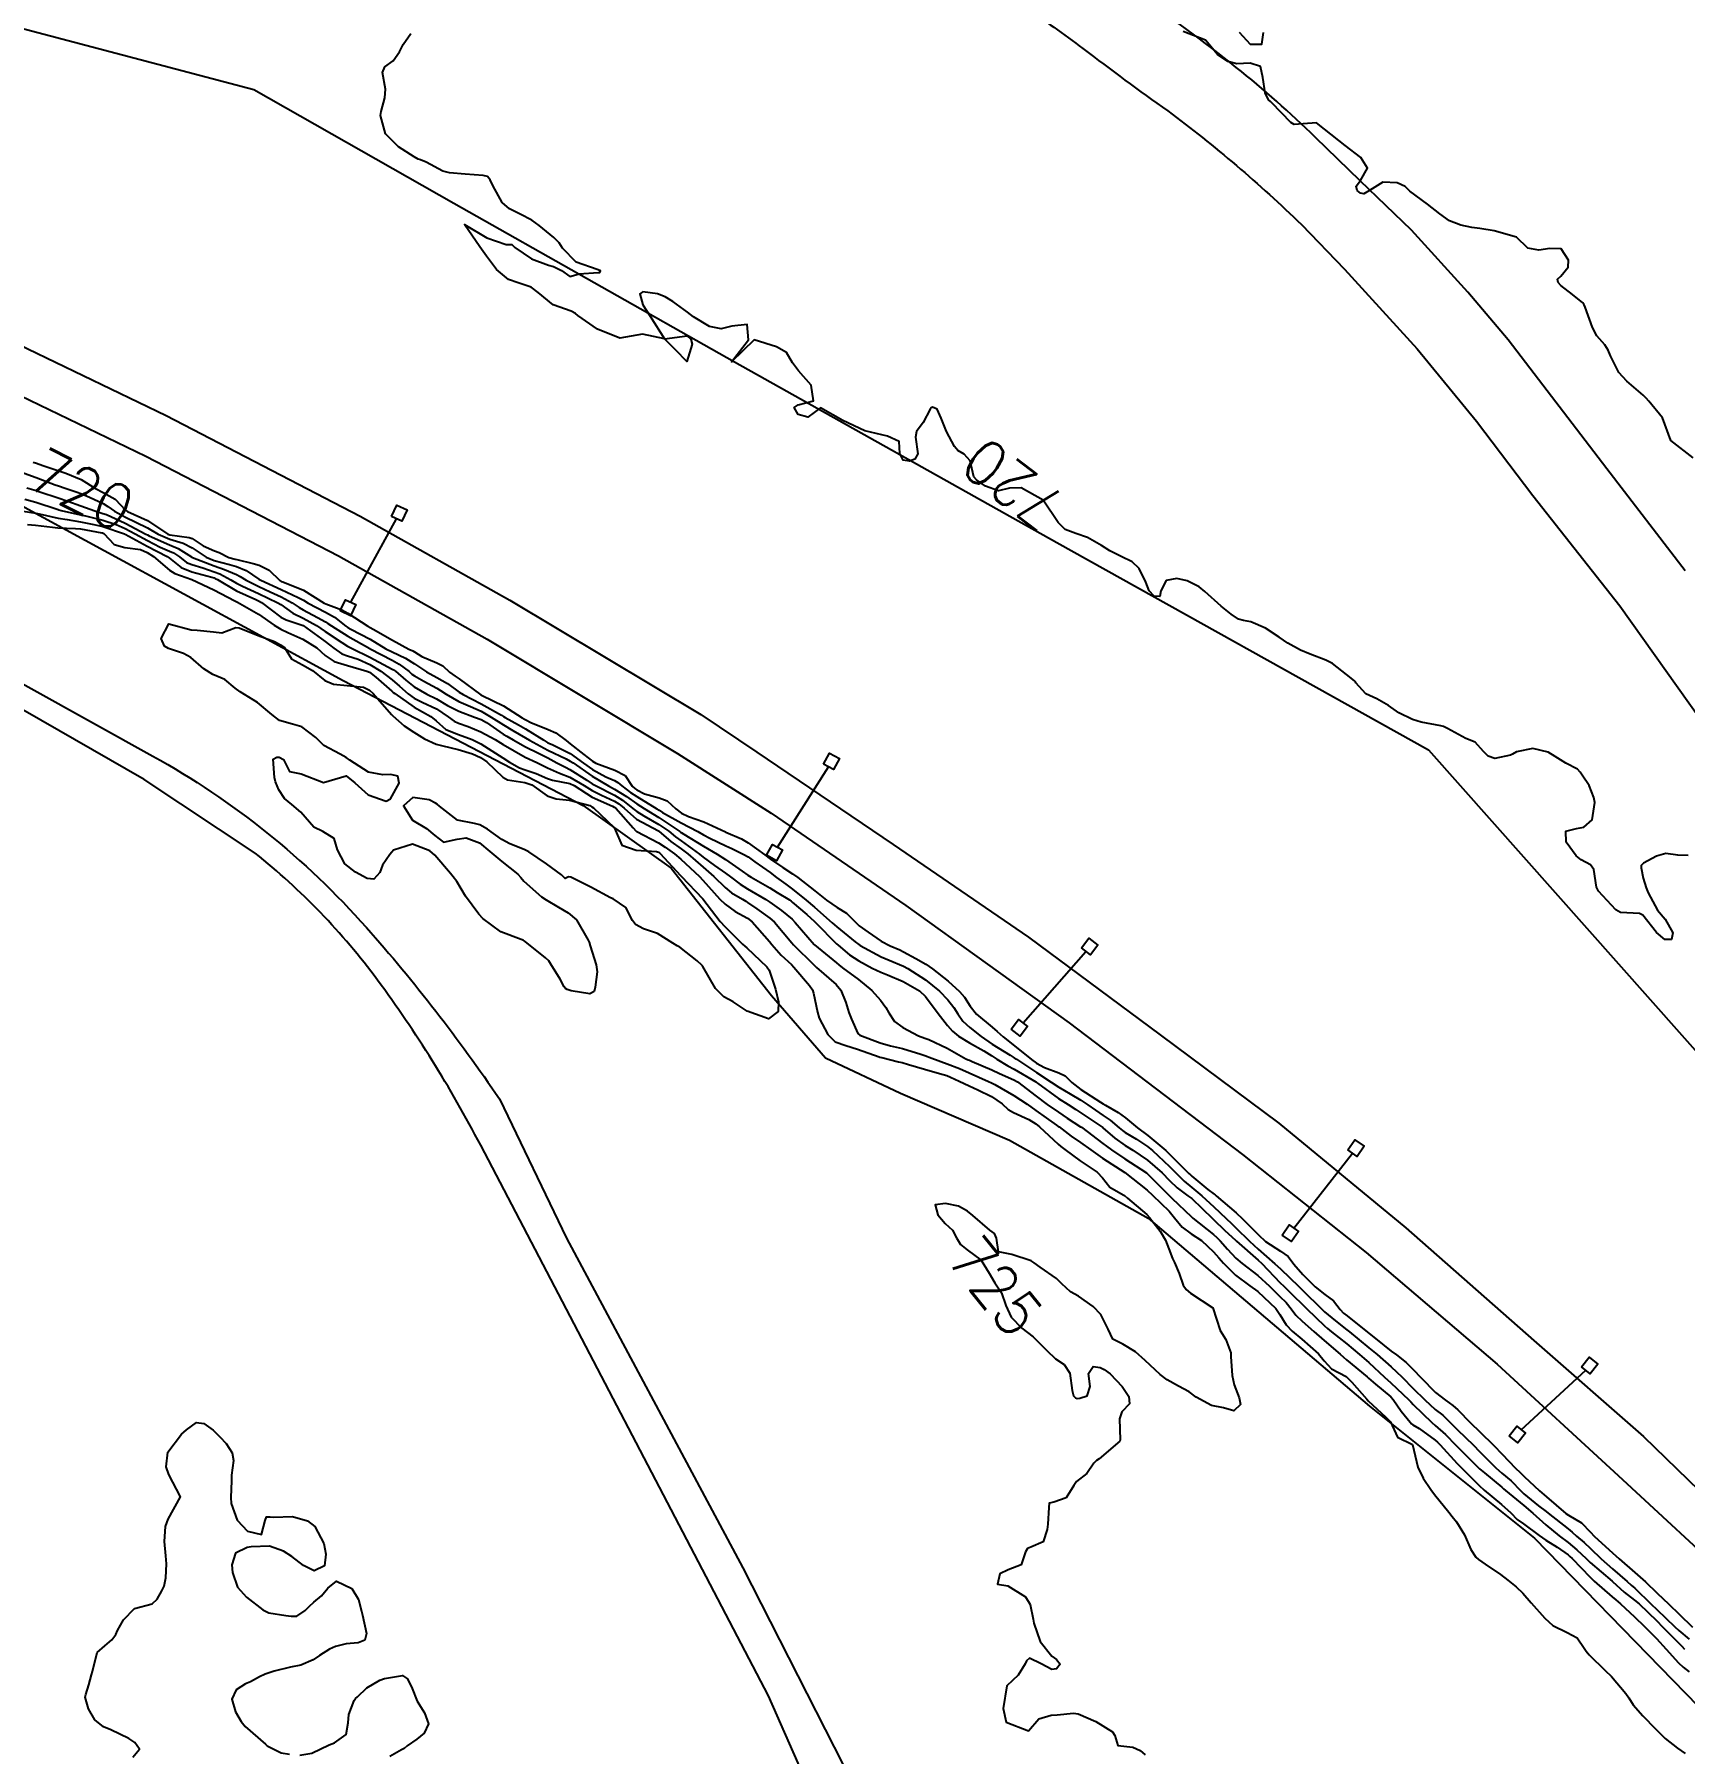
# Model space of a CAD drawing. Header units: metres. Extents: x 307586 to 320046, y 7427249 to 7434250.
# Drawn here: x 311116.8 to 311264.2, y 7432533.9 to 7432687.5 of the extents above; entities that cross this region are included whole.
import ezdxf
from ezdxf.enums import TextEntityAlignment as Align

# ---------------------------------------------------------------- set-up
doc = ezdxf.new("R2010")
doc.units = ezdxf.units.M
doc.header["$MEASUREMENT"] = 0
for name, color, linetype in [('Cotas', 45, 'Continuous'), ('Curvas de Nivel 1m', 11, 'Continuous'), ('Curvas de Nivel 5m', 15, 'Continuous'), ('Divisa', 42, 'FENCELINE2'), ('Linha Férrea', 20, 'Continuous'), ('Portico', 45, 'Continuous'), ('Vias Primárias', 230, 'Continuous'), ('Vias Secundárias', 230, 'Continuous')]:
    doc.layers.add(name, color=color, linetype=linetype)
doc.styles.add('Style-STANDARD', font='STANDARD.shx')
doc.linetypes.add('FENCELINE2', pattern='A,0.25,-0.1,[132,ltypeshp.shx,S=0.1,R=0,X=-0.1,Y=0],-0.1,1', length=1.45)

msp = doc.modelspace()

# ---------------------------------------------------------------- linework, layer by layer
at = {"layer": 'Curvas de Nivel 1m', "flags": 128}
for points, elevation in [([(311265, 7432649.68), (311263.01, 7432651.23), (311262.26, 7432653.24), (311261.06, 7432654.74), (311260.8, 7432655), (311260.54, 7432655.26), (311259.08, 7432656.53), (311258.38, 7432657.29), (311257.62, 7432658.78), (311257.4, 7432659.3), (311257.12, 7432659.76), (311256.4, 7432660.58), (311256.02, 7432661.32), (311255.35, 7432663.14), (311255.27, 7432663.33), (311255.24, 7432663.41), (311255.16, 7432663.53), (311254.24, 7432664.27), (311253.18, 7432665.07), (311252.95, 7432665.35), (311252.9, 7432665.64), (311253.19, 7432665.9), (311253.83, 7432666.71), (311253.86, 7432667.34), (311253.22, 7432668.36), (311252.19, 7432668.39), (311251.22, 7432668.23), (311250.24, 7432668.4), (311249.23, 7432669.4), (311247.24, 7432669.96), (311245.95, 7432670.15), (311245.24, 7432670.25), (311244.24, 7432670.46), (311243.25, 7432670.85), (311242.37, 7432671.48), (311241.27, 7432672.35), (311239.7, 7432673.51), (311239.49, 7432673.72), (311239.29, 7432673.91), (311238.57, 7432674.25), (311237.29, 7432674.3), (311236.08, 7432673.56), (311235.59, 7432673.25), (311235.28, 7432673.31), (311234.99, 7432673.57), (311234.9, 7432673.96), (311235.29, 7432674.44), (311235.91, 7432675.56), (311235.32, 7432676.51), (311233.92, 7432677.58), (311233.34, 7432678.04), (311231.35, 7432679.61), (311229.35, 7432679.47), (311229.05, 7432679.64), (311227.37, 7432681.4), (311227.23, 7432681.52), (311227.07, 7432681.66), (311226.76, 7432682.29), (311226.57, 7432683.67), (311226.36, 7432684.63), (311225.42, 7432684.93), (311224.25, 7432684.87), (311223.42, 7432685.09), (311222.51, 7432685.72), (311221.44, 7432686.98), (311219.45, 7432687.76)], 721), ([(311224.45, 7432687.7), (311225.44, 7432686.64), (311226.46, 7432686.65), (311226.63, 7432687.67)], 721), ([(311115.55, 7432648.41), (311116.96, 7432647.9), (311118.64, 7432647.27), (311118.95, 7432647.16), (311119.54, 7432646.95), (311120.61, 7432646.6), (311120.94, 7432646.49), (311121.72, 7432646.14), (311122.93, 7432645.58), (311123.35, 7432645.33), (311123.96, 7432644.89), (311124.92, 7432644.36), (311125.86, 7432643.92), (311126.9, 7432643.41), (311127.84, 7432642.85), (311128.89, 7432642.39), (311130.09, 7432642.03), (311130.88, 7432641.63), (311132.15, 7432640.8), (311132.87, 7432640.51), (311134.23, 7432640.14), (311134.86, 7432639.95), (311135.71, 7432639.6), (311136.85, 7432638.84), (311136.91, 7432638.8), (311137.03, 7432638.74), (311138.84, 7432637.91), (311140.35, 7432637.18), (311140.83, 7432636.94), (311141.27, 7432636.69), (311142.81, 7432635.87), (311143.6, 7432635.44), (311144.62, 7432634.64), (311144.8, 7432634.51), (311145.07, 7432634.36), (311146.79, 7432633.47), (311148.21, 7432632.61), (311148.77, 7432632.32), (311149.96, 7432631.78), (311150.76, 7432631.27), (311151.82, 7432630.56), (311152.75, 7432630.04), (311153.7, 7432629.49), (311154.74, 7432628.74), (311155.1, 7432628.52), (311156.72, 7432627.69), (311158.53, 7432626.66), (311158.7, 7432626.56), (311158.85, 7432626.48), (311160.05, 7432625.81), (311160.69, 7432625.44), (311162.3, 7432624.43), (311162.68, 7432624.21), (311163.06, 7432624.04), (311164.67, 7432623.24), (311165.87, 7432622.39), (311166.65, 7432621.83), (311167.86, 7432621.15), (311168.64, 7432620.83), (311168.94, 7432620.66), (311169.29, 7432620.35), (311170.06, 7432619.77), (311170.62, 7432619.4), (311172.4, 7432618.31), (311172.61, 7432618.18), (311172.93, 7432617.99), (311174.59, 7432617.06), (311176.08, 7432616.27), (311176.58, 7432615.98), (311177.16, 7432615.68), (311178.57, 7432615), (311179.1, 7432614.76), (311180.18, 7432614.22), (311180.56, 7432614), (311181.18, 7432613.58), (311182.54, 7432612.6), (311183.09, 7432612.18), (311183.93, 7432611.57), (311184.52, 7432611.14), (311185.76, 7432610.15), (311186.51, 7432609.51), (311188.08, 7432608.12), (311188.49, 7432607.77), (311190.13, 7432606.43), (311190.46, 7432606.17), (311190.59, 7432606.09), (311192.45, 7432605.09), (311193.16, 7432604.77), (311194.44, 7432604.24), (311194.83, 7432604.04), (311196.43, 7432603.01), (311197.66, 7432602.01), (311198.41, 7432601.24), (311198.96, 7432600.55), (311199.3, 7432599.99), (311199.75, 7432599.34), (311200.38, 7432598.76), (311201.4, 7432597.96), (311202.36, 7432597.28), (311203.98, 7432596.29), (311204.35, 7432596.06), (311204.56, 7432595.92), (311206.33, 7432594.74), (311207.64, 7432593.89), (311208.32, 7432593.44), (311209.35, 7432592.83), (311210.3, 7432592.26), (311210.92, 7432591.84), (311212.28, 7432590.91), (311212.93, 7432590.47), (311213.73, 7432589.81), (311214.02, 7432589.55), (311214.27, 7432589.38), (311215.27, 7432588.78), (311216.26, 7432588.14), (311216.7, 7432587.78), (311218.23, 7432586.34), (311218.8, 7432585.75), (311219.52, 7432585.04), (311220.21, 7432584.48), (311221.12, 7432583.72), (311222.19, 7432582.73), (311223.29, 7432581.69), (311223.75, 7432581.26), (311224.16, 7432580.86), (311225.38, 7432579.67), (311226.15, 7432578.96), (311227.64, 7432577.64), (311228.13, 7432577.19), (311229.77, 7432575.62), (311229.94, 7432575.45), (311230.1, 7432575.29), (311231.84, 7432573.59), (311232.08, 7432573.37), (311233.06, 7432572.56), (311234.06, 7432571.75), (311234.3, 7432571.56), (311236.04, 7432570.15), (311236.76, 7432569.53), (311238.02, 7432568.43), (311238.51, 7432568), (311239.01, 7432567.51), (311240, 7432566.51), (311241.03, 7432565.48), (311241.97, 7432564.63), (311242.63, 7432564.12), (311243.32, 7432563.45), (311243.64, 7432563.12), (311243.96, 7432562.81), (311245.38, 7432561.43), (311245.93, 7432560.88), (311247.39, 7432559.41), (311247.91, 7432558.95), (311248.76, 7432558.24), (311249.6, 7432557.37), (311249.89, 7432557.1), (311251.2, 7432556.03), (311251.87, 7432555.5), (311252.04, 7432555.35), (311253.85, 7432553.96), (311254.2, 7432553.68), (311254.6, 7432553.32), (311255.26, 7432552.73), (311255.83, 7432552.2), (311256.78, 7432551.29), (311257.81, 7432550.38), (311259.1, 7432549.26), (311259.48, 7432548.94), (311259.79, 7432548.66), (311261.26, 7432547.24), (311261.77, 7432546.75), (311263.38, 7432545.21), (311263.74, 7432544.89), (311264.65, 7432544.11)], 721), ([(311116.13, 7432646.99), (311116.94, 7432646.75), (311117.28, 7432646.64), (311118.93, 7432646.09), (311119.78, 7432645.8), (311120.93, 7432645.38), (311122.18, 7432644.92), (311122.92, 7432644.7), (311123.23, 7432644.6), (311124.91, 7432643.83), (311126.75, 7432642.86), (311126.89, 7432642.78), (311127.04, 7432642.7), (311128.88, 7432641.89), (311129.63, 7432641.58), (311130.83, 7432640.81), (311130.85, 7432640.79), (311130.87, 7432640.78), (311130.92, 7432640.77), (311132.87, 7432640.02), (311133.78, 7432639.69), (311134.86, 7432639.23), (311135.17, 7432639.07), (311135.73, 7432638.75), (311136.84, 7432638.16), (311137.86, 7432637.71), (311138.83, 7432637.26), (311139.82, 7432636.71), (311140.44, 7432636.31), (311140.82, 7432636.1), (311142.1, 7432635.39), (311142.81, 7432635), (311143.02, 7432634.88), (311143.35, 7432634.66), (311144.79, 7432633.72), (311146.76, 7432632.62), (311146.77, 7432632.61), (311146.79, 7432632.6), (311148.76, 7432631.58), (311149.4, 7432631.23), (311150.27, 7432630.58), (311150.53, 7432630.35), (311150.75, 7432630.19), (311151.59, 7432629.71), (311152.74, 7432629.09), (311153.08, 7432628.89), (311153.6, 7432628.54), (311154.72, 7432627.89), (311155.77, 7432627.46), (311156.71, 7432627.03), (311157.62, 7432626.49), (311158.7, 7432625.8), (311159.53, 7432625.3), (311160.68, 7432624.65), (311161.03, 7432624.45), (311162.67, 7432623.56), (311164.31, 7432622.76), (311164.66, 7432622.57), (311164.92, 7432622.4), (311166.64, 7432621.22), (311168.09, 7432620.37), (311168.63, 7432620.07), (311169.69, 7432619.42), (311170.62, 7432618.76), (311171.28, 7432618.32), (311172.6, 7432617.52), (311174.47, 7432616.28), (311174.53, 7432616.23), (311174.58, 7432616.2), (311174.82, 7432616.04), (311176.57, 7432614.98), (311177.81, 7432614.25), (311178.56, 7432613.77), (311180.04, 7432612.72), (311180.54, 7432612.39), (311180.84, 7432612.21), (311182.52, 7432611.24), (311183.17, 7432610.83), (311184.25, 7432610.16), (311184.41, 7432610.06), (311184.51, 7432609.97), (311185.8, 7432608.85), (311186.49, 7432608.23), (311186.59, 7432608.14), (311188.46, 7432606.24), (311188.6, 7432606.12), (311189.62, 7432605.27), (311190.45, 7432604.71), (311191.64, 7432604.08), (311192.44, 7432603.7), (311193.02, 7432603.48), (311194.43, 7432602.88), (311195.89, 7432602.03), (311196.41, 7432601.53), (311197.54, 7432600.01), (311198.38, 7432598.95), (311198.82, 7432598.44), (311199.37, 7432597.99), (311200.36, 7432597.38), (311201.64, 7432596.67), (311202.35, 7432596.24), (311202.79, 7432595.94), (311203.76, 7432595.35), (311204.33, 7432595.03), (311206.28, 7432593.9), (311206.32, 7432593.88), (311206.42, 7432593.8), (311208.3, 7432592.42), (311209.15, 7432591.87), (311209.86, 7432591.43), (311210.29, 7432591.15), (311212.26, 7432589.83), (311212.27, 7432589.81), (311213.33, 7432588.88), (311214.26, 7432588.22), (311214.95, 7432587.79), (311216.24, 7432586.91), (311217.57, 7432585.77), (311218.22, 7432585.1), (311218.9, 7432584.44), (311219.87, 7432583.73), (311220.2, 7432583.48), (311222.05, 7432581.71), (311222.17, 7432581.59), (311223.12, 7432580.65), (311224.15, 7432579.72), (311224.2, 7432579.68), (311226.14, 7432577.97), (311226.46, 7432577.66), (311228.11, 7432575.94), (311228.42, 7432575.64), (311229.28, 7432574.81), (311230.09, 7432574), (311230.48, 7432573.61), (311232.07, 7432572.11), (311232.35, 7432571.87), (311232.7, 7432571.58), (311234.05, 7432570.49), (311235.19, 7432569.55), (311236.03, 7432568.82), (311237.44, 7432567.53), (311238.01, 7432567.01), (311239.61, 7432565.5), (311239.79, 7432565.3), (311239.98, 7432565.08), (311241.66, 7432563.47), (311241.96, 7432563.21), (311242.89, 7432562.39), (311243.8, 7432561.44), (311243.94, 7432561.3), (311245.82, 7432559.42), (311245.91, 7432559.34), (311246.37, 7432558.96), (311247.9, 7432557.69), (311248.05, 7432557.55), (311248.23, 7432557.39), (311249.87, 7432556.04), (311250.68, 7432555.36), (311251.85, 7432554.33), (311253.04, 7432553.34), (311253.84, 7432552.73), (311254.61, 7432552.1), (311255.44, 7432551.31), (311255.82, 7432550.95), (311257.78, 7432549.28), (311257.79, 7432549.26), (311258.83, 7432548.31), (311259.78, 7432547.58), (311260.17, 7432547.25), (311261.75, 7432545.74), (311262.28, 7432545.22), (311263.73, 7432543.76), (311264.01, 7432543.49), (311264.25, 7432543.2)], 722), ([(311115.23, 7432645), (311116.92, 7432644.73), (311117.23, 7432644.66), (311118.91, 7432644.27), (311119.71, 7432644.15), (311120.91, 7432643.95), (311122.1, 7432643.72), (311122.9, 7432643.52), (311124.86, 7432642.88), (311124.88, 7432642.87), (311124.91, 7432642.86), (311126.88, 7432641.77), (311128.67, 7432640.84), (311128.87, 7432640.7), (311129.91, 7432639.87), (311130.86, 7432639.47), (311132.64, 7432639), (311132.85, 7432638.94), (311132.96, 7432638.9), (311133.16, 7432638.79), (311134.84, 7432637.77), (311136.57, 7432637), (311136.83, 7432636.89), (311137.1, 7432636.74), (311138.81, 7432635.44), (311139.28, 7432635.18), (311140.8, 7432634.7), (311140.82, 7432634.69), (311142.78, 7432633.25), (311143.56, 7432632.66), (311144.27, 7432632.15), (311144.77, 7432631.97), (311145.71, 7432631.68), (311146.76, 7432631.21), (311147.76, 7432630.61), (311148.75, 7432629.83), (311149.41, 7432629.26), (311150.19, 7432628.58), (311150.73, 7432628.2), (311151.45, 7432627.84), (311152.71, 7432627.23), (311153.78, 7432626.53), (311154.3, 7432626.13), (311154.7, 7432625.95), (311155.54, 7432625.66), (311156.69, 7432625.18), (311157.96, 7432624.49), (311158.68, 7432624.05), (311159.65, 7432623.48), (311160.66, 7432622.93), (311161.7, 7432622.44), (311162.65, 7432621.98), (311163.72, 7432621.49), (311164.64, 7432621.12), (311165.92, 7432620.39), (311166.63, 7432619.93), (311167.47, 7432619.53), (311168.62, 7432618.99), (311169.01, 7432618.75), (311169.48, 7432618.35), (311170.6, 7432617.39), (311172.57, 7432616.33), (311172.58, 7432616.32), (311173.65, 7432615.37), (311174.57, 7432614.72), (311175.18, 7432614.27), (311176.55, 7432613.09), (311177.49, 7432612.25), (311178.52, 7432611.26), (311179.09, 7432610.8), (311180.06, 7432610.22), (311180.35, 7432610.05), (311180.51, 7432609.94), (311181.34, 7432609.37), (311182.5, 7432608.54), (311182.7, 7432608.39), (311182.92, 7432608.18), (311184.47, 7432606.32), (311184.61, 7432606.16), (311186.45, 7432604.36), (311186.68, 7432604.14), (311188.42, 7432602.61), (311188.85, 7432602.11), (311189.3, 7432601), (311189.58, 7432600.1), (311189.81, 7432599.52), (311190.37, 7432598.23), (311190.56, 7432598.09), (311192.36, 7432597.38), (311193.28, 7432597.14), (311194.36, 7432596.88), (311196, 7432596.37), (311196.35, 7432596.25), (311196.98, 7432596.01), (311198.34, 7432595.52), (311199.45, 7432595.1), (311200.33, 7432594.72), (311202.04, 7432593.95), (311202.32, 7432593.81), (311202.61, 7432593.66), (311204.3, 7432592.7), (311205.49, 7432591.91), (311206.29, 7432591.35), (311208.11, 7432590.05), (311208.27, 7432589.93), (311208.3, 7432589.91), (311208.35, 7432589.88), (311209.44, 7432589.04), (311210.26, 7432588.49), (311211.19, 7432587.84), (311212.24, 7432587.1), (311214.22, 7432585.8), (311216.21, 7432584.22), (311216.7, 7432583.77), (311218.18, 7432582.34), (311218.67, 7432581.75), (311219.34, 7432580.91), (311220.16, 7432580.34), (311221.08, 7432579.72), (311222.14, 7432578.73), (311222.63, 7432578.19), (311223.04, 7432577.7), (311224.12, 7432576.62), (311225.41, 7432575.67), (311226.1, 7432575.16), (311227.72, 7432573.64), (311228.08, 7432573.12), (311228.64, 7432572.2), (311229.17, 7432571.62), (311230.05, 7432570.9), (311231.53, 7432569.59), (311232.03, 7432568.99), (311232.69, 7432568.25), (311234.01, 7432567.57), (311234.03, 7432567.56), (311234.51, 7432567.06), (311235.85, 7432565.54), (311235.98, 7432565.39), (311237.55, 7432563.94), (311237.96, 7432563.54), (311238.58, 7432562.15), (311239.94, 7432561.49), (311240.41, 7432559.48), (311240.88, 7432558.5), (311241.56, 7432557.47), (311241.89, 7432557.04), (311243.19, 7432555.45), (311243.49, 7432555.08), (311243.85, 7432554.6), (311244.58, 7432553.43), (311245.15, 7432552.11), (311245.59, 7432551.42), (311245.82, 7432551.21), (311246.42, 7432550.8), (311247.8, 7432549.89), (311248.46, 7432549.39), (311249.2, 7432548.79), (311249.78, 7432548.22), (311250.52, 7432547.36), (311251.75, 7432545.97), (311252.47, 7432545.34), (311253.74, 7432544.7), (311254.65, 7432544.23), (311255.26, 7432543.31), (311255.44, 7432543.02), (311255.72, 7432542.71), (311257.16, 7432541.29), (311257.7, 7432540.76), (311258.98, 7432539.26), (311259.26, 7432538.85), (311259.66, 7432538.24), (311260.52, 7432537.24), (311261.64, 7432536.1), (311262.5, 7432535.22), (311263.61, 7432534.36), (311264.3, 7432533.89)], 724), ([(311115.93, 7432645.99), (311116.93, 7432645.72), (311118.82, 7432645.07), (311118.92, 7432645.04), (311118.98, 7432645.01), (311119.2, 7432644.96), (311120.92, 7432644.58), (311121.36, 7432644.48), (311122.91, 7432644.1), (311124.09, 7432643.71), (311124.9, 7432643.35), (311125.81, 7432642.87), (311126.89, 7432642.28), (311128.04, 7432641.69), (311128.88, 7432641.33), (311129.23, 7432641.18), (311129.76, 7432640.83), (311130.39, 7432640.33), (311130.87, 7432640.13), (311131.83, 7432639.84), (311132.86, 7432639.48), (311133.36, 7432639.29), (311134.34, 7432638.77), (311134.85, 7432638.47), (311135.39, 7432638.21), (311136.83, 7432637.54), (311138.56, 7432636.72), (311138.82, 7432636.56), (311139.9, 7432635.79), (311140.81, 7432635.33), (311141.99, 7432634.68), (311142.79, 7432634.14), (311144.26, 7432633.17), (311144.78, 7432632.85), (311145.18, 7432632.64), (311146.77, 7432631.87), (311148.36, 7432631), (311148.75, 7432630.79), (311148.88, 7432630.72), (311149.05, 7432630.6), (311149.97, 7432629.8), (311150.74, 7432629.21), (311151.87, 7432628.56), (311152.73, 7432628.12), (311153.7, 7432627.55), (311154.71, 7432627.02), (311156.12, 7432626.51), (311156.7, 7432626.29), (311157.18, 7432626.01), (311158.69, 7432624.99), (311159.01, 7432624.79), (311159.57, 7432624.47), (311160.67, 7432623.84), (311161.84, 7432623.27), (311162.66, 7432622.86), (311163.48, 7432622.42), (311164.26, 7432622.02), (311164.65, 7432621.82), (311166.15, 7432620.87), (311166.63, 7432620.55), (311166.92, 7432620.38), (311168.62, 7432619.52), (311169.35, 7432619.08), (311170.26, 7432618.34), (311170.61, 7432618.06), (311171.24, 7432617.69), (311172.59, 7432616.91), (311173.47, 7432616.3), (311174.09, 7432615.8), (311174.57, 7432615.45), (311176.21, 7432614.26), (311176.56, 7432613.99), (311177.55, 7432613.25), (311178.54, 7432612.56), (311178.98, 7432612.23), (311179.87, 7432611.56), (311180.52, 7432611.15), (311182.14, 7432610.19), (311182.51, 7432609.95), (311183.54, 7432609.21), (311184.5, 7432608.43), (311184.78, 7432608.16), (311186.46, 7432606.18), (311186.51, 7432606.14), (311188.45, 7432604.54), (311188.68, 7432604.35), (311188.99, 7432604.11), (311190.43, 7432603.06), (311191.63, 7432602.08), (311192.4, 7432601.21), (311192.88, 7432600.55), (311193.13, 7432600.06), (311193.64, 7432599.31), (311194.38, 7432598.76), (311195.78, 7432598.03), (311196.37, 7432597.81), (311196.7, 7432597.68), (311198.36, 7432596.91), (311200.02, 7432595.97), (311200.24, 7432595.87), (311200.34, 7432595.83), (311200.58, 7432595.73), (311202.33, 7432594.97), (311203.04, 7432594.64), (311204.32, 7432594.1), (311204.65, 7432593.92), (311206.3, 7432592.64), (311207.3, 7432591.89), (311208.29, 7432591.2), (311209.08, 7432590.67), (311210.27, 7432589.9), (311210.35, 7432589.85), (311212.26, 7432588.4), (311212.58, 7432588.15), (311213.03, 7432587.82), (311214.24, 7432587.02), (311216.16, 7432585.78), (311216.22, 7432585.73), (311218.19, 7432583.76), (311218.43, 7432583.52), (311220.17, 7432581.83), (311220.29, 7432581.73), (311222.16, 7432580.26), (311222.45, 7432580), (311222.75, 7432579.7), (311223.41, 7432578.95), (311224.14, 7432578.15), (311224.7, 7432577.67), (311226.12, 7432576.61), (311227.15, 7432575.65), (311228.09, 7432574.72), (311228.64, 7432574.18), (311229.1, 7432573.62), (311229.52, 7432573.06), (311230.07, 7432572.52), (311231.13, 7432571.6), (311232.05, 7432570.8), (311233.47, 7432569.57), (311233.77, 7432569.3), (311234.03, 7432569.08), (311235.87, 7432567.54), (311236.01, 7432567.42), (311236.64, 7432566.89), (311237.99, 7432565.75), (311238.19, 7432565.52), (311238.93, 7432564.47), (311239.71, 7432563.49), (311239.83, 7432563.36), (311239.96, 7432563.26), (311240.52, 7432562.92), (311241.95, 7432561.9), (311242.18, 7432561.7), (311242.41, 7432561.46), (311243.92, 7432559.81), (311244.28, 7432559.44), (311245.9, 7432557.83), (311246.34, 7432557.42), (311247.87, 7432556.14), (311248.71, 7432555.39), (311249.29, 7432554.81), (311249.85, 7432554.4), (311251.26, 7432553.36), (311251.84, 7432552.94), (311252.85, 7432552.32), (311253.83, 7432551.65), (311254, 7432551.5), (311254.19, 7432551.32), (311255.8, 7432549.64), (311256.16, 7432549.3), (311257.78, 7432547.88), (311258.11, 7432547.61), (311258.52, 7432547.27), (311259.76, 7432546.11), (311260.65, 7432545.24), (311261.73, 7432544.15), (311262.61, 7432543.22), (311263.71, 7432541.99), (311264.12, 7432541.61), (311264.66, 7432541.2)], 723), ([(311125.58, 7432533.56), (311126.18, 7432534.27), (311125.77, 7432534.86), (311125.6, 7432535), (311125.24, 7432535.23), (311123.61, 7432536), (311122.98, 7432536.26), (311122.18, 7432536.9), (311121.64, 7432537.88), (311121.34, 7432538.91), (311121.4, 7432539.17), (311121.66, 7432540.01), (311121.91, 7432540.91), (311121.99, 7432541.22), (311122.4, 7432542.9), (311123.08, 7432543.51), (311123.71, 7432544.05), (311124.06, 7432544.53), (311124.23, 7432544.87), (311124.76, 7432545.84), (311125.74, 7432546.86), (311127.33, 7432547.26), (311127.76, 7432547.67), (311128.18, 7432548.42), (311128.38, 7432548.83), (311128.53, 7432549.58), (311128.61, 7432550.83), (311128.53, 7432551.56), (311128.41, 7432552.83), (311128.5, 7432554.16), (311128.75, 7432554.83), (311129.86, 7432556.81), (311128.81, 7432558.83), (311128.58, 7432559.51), (311128.73, 7432560.83), (311129.93, 7432562.43), (311130.14, 7432562.6), (311130.39, 7432562.81), (311131.27, 7432563.47), (311131.94, 7432563.38), (311132.77, 7432562.78), (311133.36, 7432562.2), (311133.92, 7432561.59), (311134.46, 7432560.75), (311134.58, 7432560.08), (311134.42, 7432558.75), (311134.4, 7432558.24), (311134.36, 7432556.76), (311134.38, 7432556.23), (311134.91, 7432554.75), (311135.83, 7432553.76), (311137.1, 7432553.46), (311137.4, 7432554.72), (311137.53, 7432555.04), (311137.85, 7432555.03), (311138.15, 7432555.02), (311139.85, 7432555.07), (311141.19, 7432554.68), (311141.84, 7432554.17), (311142.65, 7432552.66), (311142.83, 7432551.69), (311142.72, 7432550.66), (311141.79, 7432550.21), (311140.84, 7432550.68), (311139.8, 7432551.48), (311139.06, 7432551.96), (311137.81, 7432552.42), (311136.17, 7432552.37), (311135.81, 7432552.31), (311134.76, 7432551.79), (311134.44, 7432550.75), (311134.49, 7432550.05), (311134.95, 7432548.75), (311135.76, 7432547.86), (311137.22, 7432546.73), (311137.74, 7432546.45), (311139.25, 7432546.21), (311139.74, 7432546.16), (311140.25, 7432546.17), (311141, 7432546.68), (311141.38, 7432547.05), (311141.75, 7432547.4), (311142.44, 7432547.98), (311143.02, 7432548.65), (311143.78, 7432549.28), (311145.16, 7432548.63), (311145.76, 7432547.64), (311146.02, 7432546.62), (311146.1, 7432546.26), (311146.46, 7432544.61), (311146.32, 7432544.01), (311145.71, 7432543.77), (311144.65, 7432543.69), (311143.71, 7432543.45), (311143.15, 7432543.2), (311142.27, 7432542.66), (311141.69, 7432542.25), (311140.6, 7432541.77), (311139.68, 7432541.61), (311138.22, 7432541.26), (311137.68, 7432541.07), (311137.41, 7432540.99), (311136.9, 7432540.73), (311136.11, 7432540.29), (311135.67, 7432540.1), (311134.83, 7432539.58), (311134.45, 7432538.75), (311134.77, 7432537.61), (311135.26, 7432536.74), (311135.62, 7432536.29), (311137.43, 7432534.72), (311137.6, 7432534.58), (311138.83, 7432533.94), (311139.59, 7432533.82)], 726), ([(311140.52, 7432533.75), (311141.59, 7432533.92), (311143.13, 7432534.65), (311143.6, 7432534.85), (311144.66, 7432535.58), (311144.84, 7432536.63), (311144.9, 7432537.37), (311145.37, 7432538.62), (311145.49, 7432538.79), (311145.66, 7432538.96), (311146.51, 7432539.77), (311147.67, 7432540.44), (311148.08, 7432540.59), (311149.68, 7432540.85), (311150.14, 7432540.57), (311150.54, 7432539.69), (311151, 7432538.56), (311151.64, 7432537.52), (311152, 7432536.54), (311151.61, 7432535.69), (311150.98, 7432535.18), (311150.11, 7432534.56), (311149.82, 7432534.34), (311149.6, 7432534.23), (311148.56, 7432533.62)], 726)]:
    msp.add_lwpolyline(points, dxfattribs=dict(at, elevation=elevation))
at = {"layer": 'Curvas de Nivel 1m', "elevation": 726, "flags": 128}
msp.add_lwpolyline([(311138.78, 7432632.97), (311139.13, 7432632.71), (311139.76, 7432631.7), (311140.76, 7432631.18), (311141.64, 7432630.68), (311142.74, 7432629.78), (311143.52, 7432629.44), (311144.74, 7432629.34), (311146.2, 7432629.17), (311146.74, 7432628.9), (311147.06, 7432628.62), (311148.71, 7432626.74), (311148.83, 7432626.6), (311149.82, 7432625.71), (311150.69, 7432625.15), (311151.64, 7432624.56), (311152.68, 7432624.07), (311153.29, 7432623.92), (311154.67, 7432623.62), (311155.94, 7432623.23), (311156.66, 7432622.89), (311157.21, 7432622.49), (311158.64, 7432621.13), (311159.08, 7432620.91), (311160.63, 7432620.66), (311161.25, 7432620.44), (311162.62, 7432619.48), (311163.41, 7432619.21), (311164.62, 7432619.09), (311166.41, 7432618.59), (311166.61, 7432618.48), (311166.76, 7432618.38), (311168.59, 7432616.64), (311168.73, 7432616.36), (311169.29, 7432615.07), (311170.57, 7432614.6), (311172.37, 7432614.5), (311172.56, 7432614.43), (311172.64, 7432614.38), (311172.72, 7432614.31), (311174.53, 7432612.35), (311174.59, 7432612.28), (311176.51, 7432610.26), (311178.07, 7432608.24), (311178.49, 7432607.79), (311180.06, 7432606.22), (311180.27, 7432606.02), (311180.46, 7432605.87), (311182.25, 7432604.19), (311182.44, 7432603.89), (311183, 7432602.18), (311183.29, 7432601.07), (311183.24, 7432600.18), (311182.39, 7432599.54), (311180.49, 7432600.21), (311180.39, 7432600.29), (311179.22, 7432601.05), (311178.41, 7432601.51), (311177.64, 7432602.25), (311176.51, 7432604.2), (311176.48, 7432604.26), (311176.44, 7432604.32), (311176, 7432604.72), (311174.46, 7432605.94), (311174.24, 7432606.07), (311173.83, 7432606.29), (311172.48, 7432607.15), (311171.22, 7432607.59), (311170.49, 7432607.96), (311170.23, 7432608.33), (311169.65, 7432609.49), (311168.51, 7432610.25), (311168.28, 7432610.36), (311166.52, 7432611.31), (311164.72, 7432612.21), (311164.53, 7432612.23), (311164.21, 7432612.09), (311163.89, 7432612.41), (311162.55, 7432613.38), (311160.98, 7432614.45), (311160.57, 7432614.68), (311159.27, 7432615.17), (311158.57, 7432615.57), (311157.29, 7432616.49), (311156.59, 7432616.86), (311156.11, 7432616.98), (311154.59, 7432617.3), (311152.98, 7432618.54), (311152.77, 7432618.71), (311152.62, 7432618.81), (311152.07, 7432619.1), (311150.62, 7432619.32), (311149.76, 7432618.58), (311150.59, 7432617.28), (311151.82, 7432616.56), (311152.58, 7432615.91), (311153.36, 7432615.33), (311154.57, 7432615.59), (311155.37, 7432615.72), (311156.57, 7432615.26), (311157.48, 7432614.49), (311158.55, 7432613.6), (311160, 7432612.46), (311160.26, 7432612.18), (311160.53, 7432611.85), (311162.12, 7432610.43), (311162.51, 7432610.16), (311163.61, 7432609.51), (311164.5, 7432609), (311165.23, 7432608.39), (311166.28, 7432606.57), (311166.35, 7432606.38), (311166.46, 7432606.05), (311167, 7432604.37), (311167.07, 7432603.74), (311166.9, 7432602.38), (311166.81, 7432601.97), (311166.41, 7432601.78), (311164.77, 7432602.04), (311164.41, 7432602.15), (311164.25, 7432602.24), (311164.12, 7432602.4), (311163.76, 7432603.07), (311162.95, 7432604.42), (311162.75, 7432604.73), (311162.45, 7432605), (311160.65, 7432606.45), (311160.46, 7432606.57), (311160.29, 7432606.63), (311158.48, 7432607.3), (311156.86, 7432608.5), (311156.5, 7432608.88), (311155.32, 7432610.51), (311154.53, 7432611.81), (311154.22, 7432612.22), (311153.96, 7432612.53), (311152.56, 7432614.17), (311152.12, 7432614.55), (311150.57, 7432615.14), (311148.89, 7432614.6), (311148.72, 7432614.44), (311148.56, 7432614.22), (311147.89, 7432613.26), (311147.66, 7432612.61), (311147.13, 7432612.01), (311146.53, 7432612.07), (311145.48, 7432612.63), (311144.54, 7432613.39), (311143.87, 7432614.65), (311143.58, 7432615.66), (311142.58, 7432616.28), (311141.75, 7432616.68), (311140.6, 7432618), (311139.81, 7432618.7), (311139.13, 7432619.23), (311138.63, 7432620), (311138.35, 7432620.72), (311138.26, 7432621.1), (311138.14, 7432622.73), (311138.45, 7432622.93), (311138.66, 7432622.91), (311139.04, 7432622.71), (311139.58, 7432621.65), (311140.64, 7432621.43), (311142.63, 7432620.67), (311144.64, 7432621.24), (311145.44, 7432620.63), (311146.62, 7432619.55), (311148.22, 7432619), (311148.62, 7432619.2), (311149.4, 7432620.59), (311149.26, 7432621.21), (311148.64, 7432621.37), (311147.92, 7432621.33), (311146.64, 7432621.58), (311144.99, 7432622.64), (311144.66, 7432622.9), (311144.11, 7432623.2), (311142.67, 7432623.96), (311141.94, 7432624.68), (311140.69, 7432625.62), (311139.85, 7432625.86), (311138.7, 7432626.19), (311138.01, 7432626.73), (311136.72, 7432627.81), (311135.17, 7432628.76), (311134.74, 7432629.1), (311133.82, 7432629.85), (311132.75, 7432630.32), (311131.93, 7432630.8), (311130.76, 7432631.82), (311130.13, 7432632.18), (311128.77, 7432632.62), (311128.41, 7432632.84), (311128.11, 7432633.52), (311128.8, 7432634.84), (311130.8, 7432634.31), (311131.33, 7432634.27), (311132.79, 7432634.13), (311133.54, 7432634.03), (311134.8, 7432634.5), (311135.08, 7432634.47), (311136.79, 7432633.79), (311138.25, 7432633.25)], close=True, dxfattribs=at)
at = {"layer": 'Curvas de Nivel 5m', "flags": 128}
for points, elevation in [([(311264.57, 7432614.14), (311263.63, 7432614.16), (311262.57, 7432614.31), (311261.73, 7432614.08), (311260.56, 7432613.44), (311260.36, 7432613.25), (311260.35, 7432613.04), (311260.55, 7432612.12), (311260.81, 7432611.25), (311260.99, 7432610.79), (311261.81, 7432609.24), (311262.5, 7432608.43), (311263.18, 7432607.22), (311263.06, 7432606.64), (311262.48, 7432606.62), (311261.72, 7432607.24), (311260.51, 7432608.8), (311260.2, 7432608.94), (311258.51, 7432609.05), (311258.09, 7432609.28), (311256.54, 7432610.96), (311256.37, 7432611.3), (311256.12, 7432612.87), (311255.85, 7432613.31), (311255.01, 7432613.76), (311254.57, 7432614.09), (311253.65, 7432615.34), (311253.64, 7432616.3), (311254.6, 7432616.56), (311255.25, 7432616.67), (311255.99, 7432617.31), (311256.21, 7432618.88), (311256.13, 7432619.31), (311255.72, 7432620.38), (311255.08, 7432621.32), (311254.91, 7432621.58), (311254.66, 7432621.86), (311253.64, 7432622.37), (311252.68, 7432622.98), (311252.05, 7432623.36), (311250.69, 7432623.71), (311249.22, 7432623.39), (311248.88, 7432623.2), (311248.68, 7432623.1), (311247.28, 7432622.81), (311246.68, 7432623.02), (311246.27, 7432623.43), (311245.53, 7432624.27), (311244.69, 7432624.58), (311243.07, 7432625.47), (311242.71, 7432625.67), (311242.46, 7432625.72), (311240.71, 7432626.04), (311239.92, 7432626.3), (311238.72, 7432626.87), (311237.79, 7432627.53), (311236.74, 7432628.12), (311235.77, 7432628.58), (311234.87, 7432629.57), (311234.83, 7432629.65), (311234.75, 7432629.74), (311234.02, 7432630.32), (311232.77, 7432631.28), (311232.2, 7432631.6), (311230.78, 7432632.12), (311229.92, 7432632.49), (311228.79, 7432633.1), (311228.01, 7432633.65), (311226.81, 7432634.45), (311225.48, 7432635), (311224.82, 7432635.12), (311224.37, 7432635.24), (311223.73, 7432635.7), (311222.83, 7432636.41), (311221.37, 7432637.72), (311220.86, 7432638.15), (311219.79, 7432638.68), (311218.86, 7432638.88), (311217.93, 7432638.7), (311217.45, 7432637.77), (311217.35, 7432637.27), (311216.85, 7432637.31), (311216.41, 7432637.78), (311216.1, 7432638.55), (311215.52, 7432639.79), (311214.88, 7432640.39), (311213.91, 7432640.84), (311212.89, 7432641.35), (311212.13, 7432641.84), (311210.9, 7432642.54), (311209.86, 7432642.92), (311208.91, 7432643.27), (311208.28, 7432643.89), (311206.94, 7432645.9), (311204.96, 7432647), (311203.92, 7432646.97), (311202.95, 7432646.71), (311201.78, 7432647.15), (311200.97, 7432647.71), (311200.74, 7432647.97), (311200.4, 7432649.39), (311199.88, 7432649.99), (311199.32, 7432650.32), (311199, 7432650.67), (311198.28, 7432652.01), (311197.82, 7432653.22), (311197.47, 7432654.02), (311197.04, 7432654.2), (311196.92, 7432654.15), (311196.82, 7432654.02), (311196.22, 7432652.83), (311195.6, 7432652.03), (311195.51, 7432651.53), (311195.74, 7432650.03), (311195.47, 7432649.55), (311194.99, 7432649.37), (311194.41, 7432649.47), (311194.13, 7432650.05), (311194.07, 7432651.12), (311193.01, 7432651.62), (311191.01, 7432652.09), (311189.03, 7432653.02), (311187.04, 7432654.14), (311185.89, 7432653.29), (311185.03, 7432653.54), (311184.68, 7432654.17), (311185.05, 7432654.41), (311186.42, 7432654.77), (311186.19, 7432656.15), (311185.08, 7432657.43), (311184.53, 7432658.17), (311183.99, 7432659.07), (311183.11, 7432659.59), (311181.11, 7432660.21), (311179.09, 7432658.24), (311180.61, 7432660.22), (311180.49, 7432661.58), (311179.12, 7432661.43), (311178.17, 7432661.2), (311177.12, 7432661.4), (311175.69, 7432662.27), (311175.14, 7432662.68), (311173.83, 7432663.63), (311173.16, 7432664.05), (311172.46, 7432664.32), (311171.16, 7432664.49), (311170.88, 7432664.33), (311171.15, 7432663.33), (311171.81, 7432662.32), (311173.11, 7432660.31), (311175.12, 7432660.57), (311175.46, 7432660.28), (311175.56, 7432659.82), (311175.09, 7432658.28), (311174.1, 7432659.3), (311173.11, 7432660.31), (311171.12, 7432660.73), (311169.11, 7432660.36), (311167.12, 7432661.16), (311165.35, 7432662.4), (311165.14, 7432662.57), (311164.77, 7432662.77), (311163.15, 7432663.35), (311161.81, 7432664.44), (311161.17, 7432664.92), (311160.02, 7432665.32), (311159.17, 7432665.6), (311158.09, 7432666.49), (311157.2, 7432667.68), (311156.59, 7432668.51), (311155.23, 7432670.52), (311157.22, 7432669.33), (311158.95, 7432668.74), (311159.22, 7432668.74), (311159.46, 7432668.72), (311159.73, 7432668.47), (311161.2, 7432667.46), (311162.73, 7432666.89), (311163.19, 7432666.77), (311163.88, 7432666.42), (311164.65, 7432665.88), (311165.18, 7432666.02), (311165.48, 7432666.1), (311167.18, 7432666.22), (311167.32, 7432666.24), (311167.37, 7432666.38), (311167.18, 7432666.46), (311167.08, 7432666.49), (311165.19, 7432667.15), (311163.98, 7432668.42), (311163.67, 7432668.88), (311163.22, 7432669.37), (311161.9, 7432670.44), (311161.24, 7432670.9), (311160.21, 7432671.44), (311159.25, 7432671.92), (311158.59, 7432672.49), (311157.75, 7432674.02), (311157.53, 7432674.5), (311157.29, 7432674.82), (311156.9, 7432674.9), (311155.29, 7432675.03), (311153.89, 7432675.14), (311153.29, 7432675.28), (311151.79, 7432676.08), (311151.3, 7432676.29), (311151.09, 7432676.36), (311150.72, 7432676.58), (311149.32, 7432677.47), (311148.18, 7432678.61), (311147.72, 7432680.25), (311147.77, 7432680.62), (311148.12, 7432681.85), (311148.17, 7432682.61), (311147.91, 7432684.1), (311148.1, 7432684.61), (311148.85, 7432685.16), (311149.42, 7432685.94), (311149.74, 7432686.6), (311150.43, 7432687.59)], 720), ([(311116.67, 7432649.29), (311116.97, 7432649.18), (311117.56, 7432648.97), (311118.97, 7432648.51), (311119.6, 7432648.31), (311120.96, 7432647.74), (311122.25, 7432646.92), (311122.94, 7432646.56), (311124.01, 7432645.97), (311124.92, 7432645), (311125.1, 7432644.88), (311126.91, 7432644.07), (311128.73, 7432642.84), (311128.89, 7432642.78), (311130.62, 7432642.55), (311130.89, 7432642.45), (311131.88, 7432641.8), (311132.88, 7432641.36), (311133.29, 7432641.2), (311134.18, 7432640.77), (311134.73, 7432640.62), (311134.87, 7432640.59), (311136.35, 7432640.23), (311136.87, 7432640.07), (311137.77, 7432639.64), (311138.72, 7432638.72), (311138.85, 7432638.63), (311138.99, 7432638.58), (311140.84, 7432637.85), (311142.7, 7432636.67), (311142.82, 7432636.61), (311144.25, 7432636.09), (311144.81, 7432635.78), (311146.6, 7432634.62), (311146.8, 7432634.5), (311147.07, 7432634.35), (311148.78, 7432633.39), (311150.26, 7432632.58), (311150.61, 7432632.41), (311150.77, 7432632.32), (311151.4, 7432631.93), (311152.76, 7432631.35), (311153.29, 7432631.08), (311153.87, 7432630.53), (311154.39, 7432630.16), (311154.75, 7432629.92), (311156.67, 7432628.5), (311156.73, 7432628.46), (311156.8, 7432628.43), (311158.72, 7432627.52), (311160.37, 7432626.45), (311160.58, 7432626.33), (311160.7, 7432626.25), (311161.14, 7432626.01), (311162.69, 7432625.4), (311163.38, 7432625.11), (311164.31, 7432624.41), (311164.68, 7432624.11), (311165.9, 7432623.15), (311166.66, 7432622.55), (311166.97, 7432622.38), (311168.65, 7432621.76), (311169.57, 7432621.27), (311170.22, 7432620.34), (311170.43, 7432620.13), (311170.63, 7432620), (311171.3, 7432619.65), (311172.62, 7432619.3), (311173.34, 7432619.01), (311174.1, 7432618.29), (311174.61, 7432617.92), (311175.24, 7432617.63), (311176.6, 7432617.13), (311178.54, 7432616.24), (311178.58, 7432616.22), (311179.97, 7432615.62), (311180.57, 7432615.28), (311182.06, 7432614.2), (311182.56, 7432613.82), (311183.67, 7432613.05), (311184.54, 7432612.49), (311185, 7432612.16), (311186.52, 7432610.97), (311187.57, 7432610.13), (311188.51, 7432609.5), (311189.37, 7432608.97), (311190.24, 7432608.09), (311190.49, 7432607.86), (311191.29, 7432607.27), (311192.47, 7432606.48), (311193.25, 7432606.06), (311194.12, 7432605.7), (311194.46, 7432605.54), (311195.55, 7432604.93), (311196.45, 7432604.42), (311197.04, 7432604.01), (311198.43, 7432602.91), (311199.46, 7432601.98), (311199.89, 7432601.46), (311200.4, 7432600.66), (311200.97, 7432599.96), (311202.38, 7432598.79), (311202.83, 7432598.4), (311203.35, 7432597.94), (311204.36, 7432597.14), (311205.9, 7432595.9), (311206.34, 7432595.59), (311207.04, 7432595.19), (311208.33, 7432594.72), (311208.9, 7432594.44), (311209.49, 7432593.86), (311210.31, 7432593.21), (311212.04, 7432592.09), (311212.29, 7432591.93), (311212.49, 7432591.83), (311213.64, 7432591.17), (311214.28, 7432590.69), (311215.37, 7432589.79), (311216.27, 7432589.1), (311217.89, 7432587.76), (311218.25, 7432587.42), (311219.95, 7432585.73), (311220.09, 7432585.6), (311220.22, 7432585.49), (311221.63, 7432584.29), (311222.2, 7432583.87), (311222.29, 7432583.8), (311222.4, 7432583.71), (311224.18, 7432582.19), (311224.74, 7432581.67), (311226.16, 7432580.23), (311226.81, 7432579.65), (311228.14, 7432578.77), (311228.81, 7432578.3), (311229.34, 7432577.62), (311230.12, 7432576.69), (311231.22, 7432575.6), (311232.1, 7432574.9), (311232.86, 7432574.35), (311233.48, 7432573.57), (311233.76, 7432573.25), (311234.08, 7432573), (311235.92, 7432571.54), (311236.06, 7432571.42), (311236.63, 7432570.96), (311238.04, 7432569.85), (311238.5, 7432569.51), (311239.36, 7432568.83), (311240.02, 7432568.18), (311240.67, 7432567.48), (311241.99, 7432566.16), (311242.87, 7432565.46), (311243.53, 7432565), (311243.97, 7432564.61), (311245.12, 7432563.43), (311245.95, 7432562.62), (311247.2, 7432561.41), (311247.93, 7432560.64), (311249.14, 7432559.38), (311249.54, 7432559), (311249.91, 7432558.65), (311251.27, 7432557.36), (311251.89, 7432556.83), (311253.64, 7432555.33), (311253.86, 7432555.19), (311255.04, 7432554.49), (311255.85, 7432553.67), (311256.16, 7432553.3), (311257.83, 7432551.79), (311258.1, 7432551.55), (311258.4, 7432551.27), (311259.81, 7432550.07), (311260.74, 7432549.24), (311261.78, 7432548.22), (311262.83, 7432547.22), (311263.76, 7432546.34), (311264.95, 7432545.19)], 720), ([(311116.19, 7432643.7), (311116.9, 7432643.65), (311118.4, 7432643.46), (311118.9, 7432643.42), (311120.47, 7432643.36), (311120.9, 7432643.32), (311122.82, 7432642.98), (311122.89, 7432642.97), (311123, 7432642.91), (311123.91, 7432641.92), (311124.88, 7432641.67), (311126.28, 7432641.47), (311126.88, 7432641.21), (311127.45, 7432640.85), (311128.86, 7432639.63), (311129.34, 7432639.32), (311130.85, 7432638.81), (311132.84, 7432637.87), (311134.69, 7432636.89), (311134.82, 7432636.82), (311134.95, 7432636.76), (311136.81, 7432635.71), (311138.22, 7432634.73), (311138.8, 7432634.35), (311139.43, 7432634.07), (311140.78, 7432633.48), (311142.03, 7432632.68), (311142.77, 7432632.02), (311143.57, 7432631.47), (311144.76, 7432631.1), (311146.51, 7432630.62), (311146.75, 7432630.51), (311147.29, 7432630.07), (311148.74, 7432628.81), (311148.85, 7432628.71), (311148.99, 7432628.6), (311150.72, 7432627.39), (311152.21, 7432626.55), (311152.7, 7432626.17), (311153.56, 7432625.4), (311154.69, 7432624.94), (311155.9, 7432624.51), (311156.68, 7432624.11), (311157.67, 7432623.48), (311158.66, 7432622.86), (311159.26, 7432622.47), (311160.15, 7432621.96), (311160.65, 7432621.78), (311161.62, 7432621.46), (311162.64, 7432621), (311163.08, 7432620.86), (311164.63, 7432620.58), (311165.02, 7432620.4), (311166.62, 7432619.34), (311168.45, 7432618.53), (311168.61, 7432618.45), (311168.67, 7432618.42), (311168.74, 7432618.36), (311170.31, 7432616.61), (311170.54, 7432616.33), (311170.56, 7432616.31), (311170.58, 7432616.3), (311170.63, 7432616.29), (311172.57, 7432615.27), (311173.15, 7432614.89), (311173.98, 7432614.29), (311174.56, 7432613.82), (311176.22, 7432612.26), (311176.53, 7432611.94), (311178.05, 7432610.24), (311178.51, 7432609.79), (311179.42, 7432609.14), (311180.5, 7432608.53), (311180.93, 7432608.21), (311182.47, 7432606.46), (311182.69, 7432606.19), (311183.52, 7432605.24), (311184.45, 7432604.38), (311184.66, 7432604.16), (311186.05, 7432602.51), (311186.31, 7432602.14), (311186.41, 7432601.82), (311186.76, 7432600.14), (311186.92, 7432599.6), (311187.68, 7432598.13), (311188.36, 7432597.49), (311189.29, 7432597.17), (311190.35, 7432596.84), (311192.28, 7432596.13), (311192.34, 7432596.11), (311192.52, 7432596.07), (311194.01, 7432595.71), (311194.34, 7432595.63), (311194.9, 7432595.47), (311196.33, 7432595.05), (311197.67, 7432594.66), (311198.33, 7432594.46), (311198.66, 7432594.33), (311199.42, 7432593.98), (311200.32, 7432593.54), (311201.08, 7432593.19), (311202.3, 7432592.59), (311203.26, 7432591.94), (311203.81, 7432591.45), (311204.29, 7432591.17), (311205.66, 7432590.53), (311206.28, 7432590.16), (311206.61, 7432589.9), (311208.26, 7432588.33), (311208.51, 7432588.13), (311208.88, 7432587.87), (311210.24, 7432586.84), (311211.76, 7432585.83), (311212.22, 7432585.34), (311212.89, 7432584.5), (311214.09, 7432583.8), (311214.2, 7432583.75), (311214.48, 7432583.52), (311216.18, 7432582.04), (311216.43, 7432581.78), (311217.37, 7432580.56), (311217.85, 7432579.76), (311218.15, 7432578.99), (311218.49, 7432578.11), (311218.67, 7432577.75), (311219.08, 7432576.79), (311219.43, 7432575.74), (311219.7, 7432575.34), (311220.1, 7432575.03), (311222.08, 7432573.71), (311222.75, 7432571.7), (311223.25, 7432570.89), (311223.69, 7432569.69), (311223.71, 7432569.37), (311223.81, 7432567.68), (311224, 7432566.83), (311224.45, 7432565.68), (311224.57, 7432565.08), (311223.97, 7432564.5), (311223.05, 7432564.77), (311221.98, 7432564.99), (311220.6, 7432565.72), (311219.99, 7432566.21), (311219.02, 7432566.72), (311218.01, 7432567.28), (311217.38, 7432567.77), (311216.03, 7432569.01), (311215.17, 7432569.79), (311214.04, 7432570.46), (311213.15, 7432570.92), (311212.74, 7432571.82), (311212.07, 7432573.11), (311211.4, 7432573.84), (311210.09, 7432574.76), (311209.38, 7432575.15), (311208.6, 7432575.87), (311208.11, 7432576.34), (311206.66, 7432577.36), (311206.13, 7432577.72), (311205.86, 7432577.9), (311204.14, 7432578.47), (311202.93, 7432578.73), (311202.76, 7432579.94), (311202.57, 7432580.36), (311202.16, 7432580.66), (311200.65, 7432581.97), (311200.18, 7432582.35), (311199.36, 7432582.81), (311198.19, 7432583.04), (311197.28, 7432582.92), (311197.51, 7432582.01), (311198.17, 7432581.25), (311198.83, 7432580.66), (311199.18, 7432579.98), (311199.54, 7432579.37), (311200.14, 7432578.89), (311201.39, 7432577.96), (311202.12, 7432576.82), (311202.6, 7432575.94), (311203.2, 7432575.04), (311203.6, 7432573.93), (311204.07, 7432572.89), (311205.03, 7432571.91), (311206.05, 7432571.12), (311207.25, 7432569.89), (311208.03, 7432569.15), (311208.8, 7432568.65), (311209.3, 7432567.86), (311209.52, 7432566.33), (311209.64, 7432565.86), (311209.81, 7432565.68), (311209.98, 7432565.62), (311210.2, 7432565.63), (311210.85, 7432565.84), (311211.14, 7432566.69), (311210.98, 7432567.84), (311211.39, 7432568.47), (311212.02, 7432568.37), (311212.39, 7432568.19), (311212.91, 7432567.82), (311214, 7432566.69), (311214.58, 7432565.79), (311214.63, 7432565.14), (311213.97, 7432564.43), (311213.76, 7432563.8), (311213.81, 7432561.92), (311213.77, 7432561.8), (311211.92, 7432560.23), (311211.69, 7432560.06), (311211.47, 7432559.83), (311210.84, 7432558.91), (311209.9, 7432558.2), (311209.68, 7432557.85), (311209, 7432556.73), (311207.87, 7432556.34), (311207.48, 7432556.27), (311207.43, 7432555.88), (311207.35, 7432554.38), (311207.29, 7432553.89), (311206.93, 7432552.79), (311205.82, 7432552.33), (311205.52, 7432552.2), (311205.34, 7432551.9), (311204.96, 7432550.75), (311203.8, 7432550.3), (311203.07, 7432549.93), (311202.85, 7432549.01), (311203.78, 7432548.86), (311205.35, 7432547.9), (311205.76, 7432547.2), (311206.05, 7432545.9), (311206.11, 7432545.52), (311206.66, 7432543.89), (311207.71, 7432542.58), (311208.12, 7432542.29), (311208.44, 7432541.87), (311208.12, 7432541.45), (311207.7, 7432541.39), (311206.74, 7432541.89), (311205.7, 7432542.4), (311205.44, 7432542.16), (311205.31, 7432541.9), (311204.7, 7432540.89), (311203.67, 7432539.92), (311203.36, 7432537.92), (311203.63, 7432536.7), (311205.62, 7432535.9), (311206.54, 7432536.99), (311207.64, 7432537.3), (311208.19, 7432537.33), (311209.65, 7432537.49), (311210.06, 7432537.43), (311211.64, 7432536.76), (311213.12, 7432535.81), (311213.32, 7432535.5), (311213.61, 7432534.59), (311214.94, 7432534.45), (311215.61, 7432534.15), (311216.04, 7432533.78)], 725)]:
    msp.add_lwpolyline(points, dxfattribs=dict(at, elevation=elevation))
at = {"layer": 'Divisa'}
for points in [[(310945.37, 7432719.03), (310974.35, 7432716.67), (311002.12, 7432714.66), (311020.3, 7432713.05), (311039.32, 7432708.51), (311072.79, 7432699.49), (311115.52, 7432688.1), (311136.39, 7432682.57), (311154.27, 7432672.42), (311179.35, 7432658.26), (311208.16, 7432642.09), (311241.35, 7432623.58), (311266.82, 7432594.9)], [(311001.79, 7432686.45), (311024.68, 7432680.75), (311057.99, 7432669.36), (311115.91, 7432645.27), (311144.37, 7432629.76), (311165.82, 7432618.59), (311173.69, 7432612.99), (311182.65, 7432601.61), (311187.49, 7432596.06), (311194.19, 7432592.89), (311203.91, 7432588.71), (311216.31, 7432581.74), (311236.09, 7432564.93), (311250.84, 7432553.12), (311275.54, 7432527.74), (311299.07, 7432501.87), (311314.96, 7432483.91)]]:
    msp.add_lwpolyline(points, dxfattribs=at)
at = {"layer": 'Linha Férrea'}
for points in [[(311113.73, 7432660.6), (311128.57, 7432653.46), (311145.9, 7432644.47), (311159.28, 7432636.96), (311176.35, 7432626.74), (311181.36, 7432623.38), (311193.52, 7432615.11), (311205.61, 7432606.85), (311217.37, 7432598.1), (311228, 7432590.2), (311239.34, 7432580.87), (311250.76, 7432570.78), (311260.58, 7432562.23), (311270.53, 7432552.55)], [(311112.03, 7432656.92), (311126.76, 7432649.83), (311143.97, 7432640.91), (311157.25, 7432633.46), (311174.27, 7432623.26), (311182.63, 7432617.92), (311194.66, 7432609.66), (311209.25, 7432599.18), (311224.73, 7432587.42), (311235.78, 7432578.65), (311247.51, 7432568.69), (311258.3, 7432558.72), (311269.01, 7432548.83)]]:
    msp.add_lwpolyline(points, dxfattribs=at)
at = {"layer": 'Portico'}
for points in [[(311148.7, 7432644.44), (311149.17, 7432645.44), (311150.09, 7432645.01), (311149.62, 7432644.01)], [(311144.13, 7432635.99), (311144.59, 7432636.98), (311145.52, 7432636.55), (311145.05, 7432635.55)], [(311187.3, 7432622.31), (311187.83, 7432623.28), (311188.72, 7432622.79), (311188.19, 7432621.82)], [(311182.22, 7432614.15), (311182.75, 7432615.12), (311183.64, 7432614.63), (311183.11, 7432613.66)], [(311210.35, 7432605.88), (311211.02, 7432606.76), (311211.83, 7432606.13), (311211.16, 7432605.26)], [(311204.06, 7432598.61), (311204.74, 7432599.48), (311205.54, 7432598.86), (311204.87, 7432597.99)], [(311234.16, 7432587.83), (311234.78, 7432588.74), (311235.62, 7432588.16), (311235, 7432587.25)], [(311228.29, 7432580.21), (311228.91, 7432581.12), (311229.75, 7432580.54), (311229.13, 7432579.63)], [(311255.02, 7432568.45), (311255.71, 7432569.31), (311256.5, 7432568.68), (311255.82, 7432567.81)], [(311248.56, 7432562.28), (311249.24, 7432563.14), (311250.04, 7432562.51), (311249.35, 7432561.64)]]:
    msp.add_lwpolyline(points, close=True, dxfattribs=at)
for points in [[(311145.06, 7432636.77), (311149.16, 7432644.23)], [(311183.2, 7432614.87), (311187.75, 7432622.07)], [(311205.14, 7432599.17), (311210.75, 7432605.57)], [(311229.33, 7432580.83), (311234.58, 7432587.54)], [(311249.64, 7432562.82), (311255.42, 7432568.13)]]:
    msp.add_lwpolyline(points, dxfattribs=at)
at = {"layer": 'Vias Primárias'}
for points in [[(311264.29, 7432639.57), (311257.29, 7432648.69), (311248.49, 7432660.2), (311244.87, 7432664.46), (311239.83, 7432670.02), (311235.26, 7432674.41), (311231.26, 7432678.3, 0.023984), (311224.19, 7432684.56, 0.023845), (311215.18, 7432691.11, 0.005654), (311200.93, 7432700.23, 0.028025), (311190.48, 7432705.97, 0.012346), (311179.52, 7432710.89, 0.029621), (311167.83, 7432714.99, 0.022947), (311150.51, 7432719.09, 0.014466), (311132.47, 7432721.96, 0.013513), (311118.43, 7432723.39, 0.002488), (311100.81, 7432724.62, 0.001631), (311070.79, 7432726.47), (311046.19, 7432728.1), (311021.63, 7432729.37), (310997.49, 7432730.39), (310960.19, 7432731.9)], [(310954.16, 7432725.37), (310997.03, 7432723.69), (311055.37, 7432720.77), (311119.06, 7432716.52), (311132.68, 7432715.14, -0.030041), (311150.37, 7432712.26, -0.009804), (311164.94, 7432708.68, -0.048283), (311184.42, 7432701.41, -0.018285), (311196.78, 7432694.82, 0.013775), (311201.31, 7432692.35, -0.014611), (311205.27, 7432689.97, -0.009633), (311210.48, 7432686.26, 0.010459), (311218.06, 7432680.68, -0.03241), (311230, 7432670.52), (311233.87, 7432666.54), (311240.34, 7432659.42), (311245.64, 7432652.95), (311250.69, 7432646.31), (311258.46, 7432636.44), (311272.85, 7432616.23)]]:
    msp.add_lwpolyline(points, format="xyb", dxfattribs=at)
at = {"layer": 'Vias Secundárias'}
for points in [[(310957.94, 7432633.69, 0.069196), (310966.69, 7432636.19, 0.041901), (310978.75, 7432642.78, -0.048145), (310994.07, 7432650.91, -0.045376), (311012.23, 7432656.54, -0.008459), (311026.62, 7432659.35, -0.074609), (311043.81, 7432659.82), (311054.8, 7432656.21), (311072.31, 7432650.59), (311087.31, 7432644.03), (311110.92, 7432632.15), (311127.37, 7432623.02, -0.084854), (311146.46, 7432607.7, -0.032708), (311158.35, 7432592.38), (311164.33, 7432579.95), (311180.09, 7432550.49), (311193.17, 7432524.81)], [(311200.83, 7432497.2), (311182.4, 7432539.05), (311156.67, 7432588.25, 0.038477), (311147.45, 7432603, 0.065898), (311136.52, 7432614.34), (311126.61, 7432620.94), (311112.72, 7432628.88), (311093.23, 7432638.62), (311077.36, 7432646.4), (311069.27, 7432649.86), (311064.32, 7432651.02), (311056.89, 7432653.33), (311047.64, 7432656.46), (311043.85, 7432657.12, 0.08064), (311028.64, 7432657.29), (311011.77, 7432653.5), (311003.35, 7432650.69), (310993.78, 7432646.23), (310987.34, 7432643.26), (310976.91, 7432637.13), (310970.14, 7432633.83), (310966.84, 7432632.84), (310960.9, 7432630.86)]]:
    msp.add_lwpolyline(points, format="xyb", dxfattribs=at)

# ---------------------------------------------------------------- texts
at = {"layer": 'Cotas', "style": 'Style-STANDARD'}
for s, rotation, p in [('720', 333.3133, (311121.03, 7432646.82, 720)), ('720', 142.6004, (311204.24, 7432647.29, 720)), ('725', 308.9854, (311202.67, 7432575.65, 725))]:
    msp.add_text(s, height=4, rotation=rotation, dxfattribs=at).set_placement(p, align=Align.MIDDLE_CENTER)

doc.saveas('drawing.dxf')
